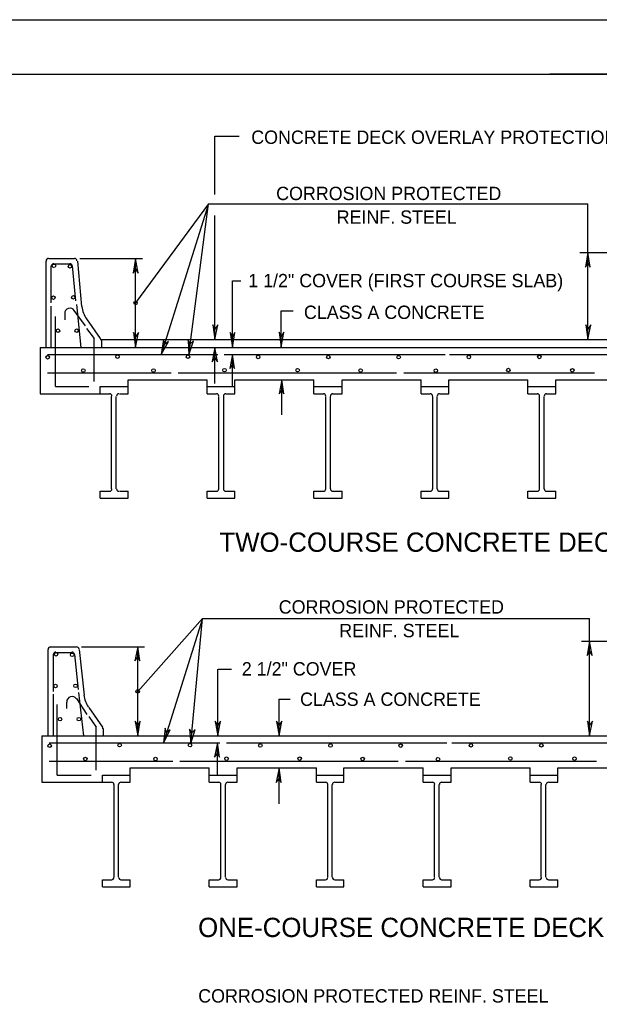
# Model space of a CAD drawing. Extents: x 528.16 to 531.12, y 154.45 to 156.28.
# Drawn here: x 530.328 to 530.771, y 155.524 to 156.28 of the extents above; entities that cross this region are included whole.
import ezdxf

# ---------------------------------------------------------------- set-up
doc = ezdxf.new("R2010")
doc.units = 0
for name, color, linetype in [('Level 1', 7, 'Continuous'), ('Level 2', 7, 'Continuous'), ('Level 3', 7, 'Continuous'), ('Level 41', 7, 'Continuous')]:
    doc.layers.add(name, color=color, linetype=linetype)

msp = doc.modelspace()

# ---------------------------------------------------------------- linework, layer by layer
at = {"layer": 'Level 1'}
for p, q in [((528.16437, 156.27986), (531.1227, 156.27986)), ((528.35105, 156.23819), (531.10105, 156.23819)), ((531.10105, 156.23819), (530.7336, 156.23819))]:
    msp.add_line(p, q, dxfattribs=at)
for points in [[(530.7628, 156.10138), (530.76083, 156.09022), (530.7628, 156.09318), (530.76444, 156.09022)], [(530.41634, 156.09678), (530.41437, 156.08563), (530.41634, 156.08858), (530.41831, 156.08563)], [(530.47703, 156.03478), (530.47933, 156.04593), (530.47703, 156.04265), (530.47539, 156.04593)], [(530.7628, 156.03478), (530.76509, 156.04593), (530.7628, 156.04265), (530.76115, 156.04593)], [(530.41634, 156.02854), (530.41864, 156.04003), (530.41634, 156.03675), (530.4147, 156.04003)], [(530.49049, 156.02854), (530.49245, 156.04003), (530.49049, 156.03675), (530.48885, 156.04003)], [(530.52789, 156.02887), (530.52986, 156.04035), (530.52789, 156.03707), (530.52625, 156.04035)], [(530.43602, 156.02329), (530.4416, 156.03314), (530.43865, 156.03117), (530.43766, 156.03478)], [(530.45702, 156.02297), (530.46063, 156.03379), (530.45801, 156.0315), (530.45669, 156.03412)], [(530.47703, 156.02854), (530.47507, 156.01772), (530.47703, 156.02067), (530.479, 156.01772)], [(530.49049, 156.02329), (530.48852, 156.01247), (530.49049, 156.01509), (530.49213, 156.01247)], [(530.52822, 156.00394), (530.52625, 155.99311), (530.52822, 155.99573), (530.52986, 155.99311)], [(530.76411, 155.80348), (530.76214, 155.79265), (530.76411, 155.7956), (530.76608, 155.79265)], [(530.41798, 155.79921), (530.41568, 155.78839), (530.41798, 155.79134), (530.41962, 155.78839)], [(530.41798, 155.73097), (530.41995, 155.74213), (530.41798, 155.73917), (530.41601, 155.74213)], [(530.43766, 155.72572), (530.44291, 155.73556), (530.43996, 155.73327), (530.43898, 155.73688)], [(530.45866, 155.72507), (530.46194, 155.73589), (530.45932, 155.73327), (530.45768, 155.73622)], [(530.47933, 155.73097), (530.4813, 155.74213), (530.47933, 155.73917), (530.47736, 155.74213)], [(530.52625, 155.73097), (530.52822, 155.74213), (530.52625, 155.73917), (530.52428, 155.74213)], [(530.76411, 155.73097), (530.7664, 155.74213), (530.76411, 155.73917), (530.76247, 155.74213)], [(530.479, 155.72572), (530.47671, 155.71457), (530.479, 155.71752), (530.48064, 155.71457)], [(530.52625, 155.70636), (530.52395, 155.69521), (530.52625, 155.69816), (530.52789, 155.69521)]]:
    msp.add_lwpolyline(points, close=True, dxfattribs=at)
at = {"layer": 'Level 2'}
for p, q in [((530.47703, 156.19062), (530.49573, 156.19062)), ((530.47703, 156.146), (530.47703, 156.19062)), ((530.47211, 156.13878), (530.7628, 156.13878)), ((530.7628, 156.10138), (530.7628, 156.13878)), ((530.47703, 156.03478), (530.47703, 156.12992)), ((530.75656, 156.10138), (530.91699, 156.10138)), ((530.7628, 156.03478), (530.7628, 156.10138)), ((530.34777, 156.02854), (530.34777, 156.09482)), ((530.34974, 156.09678), (530.36942, 156.09678)), ((530.35171, 156.06299), (530.35171, 156.09088)), ((530.35367, 156.09285), (530.36581, 156.09285)), ((530.36778, 156.09121), (530.37041, 156.0643)), ((530.37172, 156.09482), (530.375, 156.06004)), ((530.37369, 156.09678), (530.42159, 156.09678)), ((530.41634, 156.02854), (530.41634, 156.09678)), ((530.49049, 156.07972), (530.49705, 156.07972)), ((530.49049, 156.02854), (530.49049, 156.07972)), ((530.35171, 156.02854), (530.35171, 156.06037)), ((530.37106, 156.06168), (530.37434, 156.02854)), ((530.3622, 156.05479), (530.3622, 156.04987)), ((530.36909, 156.05709), (530.37762, 156.04528)), ((530.52789, 156.05676), (530.53707, 156.05676)), ((530.52789, 156.02887), (530.52789, 156.05676)), ((530.35499, 155.99869), (530.35499, 156.05249)), ((530.37861, 156.05052), (530.38911, 156.03543)), ((530.37861, 156.04331), (530.38451, 156.03543)), ((530.38451, 156.00262), (530.38451, 156.03543)), ((530.38944, 156.03478), (530.77822, 156.03478)), ((530.39009, 156.03412), (530.39009, 156.02854)), ((530.34318, 156.02854), (530.34318, 155.99311)), ((530.34318, 156.02854), (530.34941, 156.02854)), ((530.34318, 156.02854), (530.39009, 156.02854)), ((530.34875, 156.02329), (530.34875, 156.02329)), ((530.34875, 156.02329), (530.47933, 156.02329)), ((530.39009, 156.02854), (530.94619, 156.02854)), ((530.40223, 156.02329), (530.40223, 156.02329)), ((530.45636, 156.02329), (530.45636, 156.02329)), ((530.47703, 156.00098), (530.47703, 156.02854)), ((530.48425, 156.02329), (530.65354, 156.02329)), ((530.49049, 155.99902), (530.49049, 156.02329)), ((530.50984, 156.02329), (530.50984, 156.02329)), ((530.56398, 156.02329), (530.56398, 156.02329)), ((530.61745, 156.02329), (530.61745, 156.02329)), ((530.65682, 156.02329), (530.81594, 156.02329)), ((530.67159, 156.02329), (530.67159, 156.02329)), ((530.72539, 156.02329), (530.72539, 156.02329)), ((530.34875, 156.00919), (530.44357, 156.00919)), ((530.44882, 156.00919), (530.61614, 156.00919)), ((530.62172, 156.00919), (530.76772, 156.00919)), ((530.41076, 155.99311), (530.41076, 156.00394)), ((530.41076, 156.00394), (530.47113, 156.00394)), ((530.47113, 155.99311), (530.47113, 156.00394)), ((530.49245, 155.99311), (530.49245, 156.00394)), ((530.49245, 156.00394), (530.55282, 156.00394)), ((530.52822, 155.97703), (530.52822, 156.00394)), ((530.55282, 155.99311), (530.55282, 156.00394)), ((530.57448, 155.99311), (530.57448, 156.00394)), ((530.57448, 156.00394), (530.63517, 156.00394)), ((530.63517, 155.99311), (530.63517, 156.00394)), ((530.65617, 155.99311), (530.65617, 156.00394)), ((530.65617, 156.00394), (530.71686, 156.00394)), ((530.71686, 155.99311), (530.71686, 156.00394)), ((530.73819, 155.99311), (530.73819, 156.00394)), ((530.73819, 156.00394), (530.79888, 156.00394)), ((530.34318, 155.99311), (530.38911, 155.99311)), ((530.35499, 155.99869), (530.38058, 155.99869)), ((530.38911, 155.99869), (530.41076, 155.99869)), ((530.38911, 155.99311), (530.38911, 155.99869)), ((530.38911, 155.99311), (530.39633, 155.99311)), ((530.40387, 155.99311), (530.41076, 155.99311)), ((530.47113, 155.99869), (530.49245, 155.99869)), ((530.47113, 155.99311), (530.47802, 155.99311)), ((530.48556, 155.99311), (530.49245, 155.99311)), ((530.55282, 155.99869), (530.57448, 155.99869)), ((530.55282, 155.99311), (530.56037, 155.99311)), ((530.56726, 155.99311), (530.57448, 155.99311)), ((530.63517, 155.99869), (530.65617, 155.99869)), ((530.63517, 155.99311), (530.64206, 155.99311)), ((530.64928, 155.99311), (530.65617, 155.99311)), ((530.71686, 155.99869), (530.73819, 155.99869)), ((530.71686, 155.99311), (530.72408, 155.99311)), ((530.73097, 155.99311), (530.73819, 155.99311)), ((530.39797, 155.92028), (530.39797, 155.99114)), ((530.40157, 155.92028), (530.40157, 155.99114)), ((530.47999, 155.92028), (530.47999, 155.99114)), ((530.48392, 155.92028), (530.48392, 155.99114)), ((530.56201, 155.92028), (530.56201, 155.99114)), ((530.56562, 155.92028), (530.56562, 155.99114)), ((530.64403, 155.92028), (530.64403, 155.99114)), ((530.64731, 155.92028), (530.64731, 155.99114)), ((530.72572, 155.92028), (530.72572, 155.99114)), ((530.72933, 155.92028), (530.72933, 155.99114)), ((530.38911, 155.91306), (530.38911, 155.91864)), ((530.38911, 155.91864), (530.39633, 155.91864)), ((530.40387, 155.91864), (530.41076, 155.91864)), ((530.41076, 155.91306), (530.41076, 155.91864)), ((530.47113, 155.91306), (530.47113, 155.91864)), ((530.47113, 155.91864), (530.47802, 155.91864)), ((530.48556, 155.91864), (530.49245, 155.91864)), ((530.49245, 155.91306), (530.49245, 155.91864)), ((530.55282, 155.91306), (530.55282, 155.91864)), ((530.55282, 155.91864), (530.56037, 155.91864)), ((530.56726, 155.91864), (530.57448, 155.91864)), ((530.57448, 155.91306), (530.57448, 155.91864)), ((530.63517, 155.91306), (530.63517, 155.91864)), ((530.63517, 155.91864), (530.64206, 155.91864)), ((530.64928, 155.91864), (530.65617, 155.91864)), ((530.65617, 155.91306), (530.65617, 155.91864)), ((530.71686, 155.91306), (530.71686, 155.91864)), ((530.71686, 155.91864), (530.72408, 155.91864)), ((530.73097, 155.91864), (530.73819, 155.91864)), ((530.73819, 155.91306), (530.73819, 155.91864)), ((530.38911, 155.91306), (530.41076, 155.91306)), ((530.47113, 155.91306), (530.49245, 155.91306)), ((530.55282, 155.91306), (530.57448, 155.91306)), ((530.63517, 155.91306), (530.65617, 155.91306)), ((530.71686, 155.91306), (530.73819, 155.91306)), ((530.46752, 155.82087), (530.76411, 155.82087)), ((530.76411, 155.80348), (530.76411, 155.82087)), ((530.75787, 155.80348), (530.91831, 155.80348)), ((530.76411, 155.73097), (530.76411, 155.80348)), ((530.34941, 155.73097), (530.34941, 155.79724)), ((530.35105, 155.79921), (530.37106, 155.79921)), ((530.37303, 155.79724), (530.37697, 155.76214)), ((530.375, 155.79921), (530.42323, 155.79921)), ((530.41798, 155.73097), (530.41798, 155.79921)), ((530.35335, 155.76509), (530.35335, 155.79298)), ((530.35531, 155.79495), (530.36745, 155.79495)), ((530.36942, 155.79331), (530.37238, 155.7664)), ((530.47933, 155.73097), (530.47933, 155.78215)), ((530.47966, 155.78215), (530.48983, 155.78215)), ((530.35335, 155.73097), (530.35335, 155.7628)), ((530.37106, 155.75951), (530.37894, 155.74738)), ((530.3727, 155.76411), (530.37631, 155.73097)), ((530.52592, 155.75919), (530.53478, 155.75919)), ((530.52625, 155.73097), (530.52625, 155.75919)), ((530.3563, 155.70079), (530.3563, 155.75492)), ((530.36352, 155.75689), (530.36352, 155.75197)), ((530.38058, 155.75262), (530.39108, 155.73753)), ((530.38058, 155.74573), (530.38615, 155.73753)), ((530.38615, 155.70472), (530.38615, 155.73753)), ((530.3914, 155.73655), (530.3914, 155.73097)), ((530.34449, 155.73097), (530.34449, 155.69554)), ((530.34449, 155.73097), (530.35072, 155.73097)), ((530.34449, 155.73097), (530.3914, 155.73097)), ((530.3914, 155.73097), (530.94751, 155.73097)), ((530.35007, 155.72572), (530.35007, 155.72572)), ((530.35007, 155.72572), (530.48097, 155.72572)), ((530.4042, 155.72572), (530.4042, 155.72572)), ((530.45768, 155.72572), (530.45768, 155.72572)), ((530.479, 155.70112), (530.479, 155.72572)), ((530.48589, 155.72572), (530.65486, 155.72572)), ((530.51181, 155.72572), (530.51181, 155.72572)), ((530.56529, 155.72572), (530.56529, 155.72572)), ((530.61909, 155.72572), (530.61909, 155.72572)), ((530.65846, 155.72572), (530.81759, 155.72572)), ((530.6729, 155.72572), (530.6729, 155.72572)), ((530.72671, 155.72572), (530.72671, 155.72572)), ((530.35007, 155.71161), (530.44488, 155.71161)), ((530.41207, 155.69554), (530.41207, 155.70636)), ((530.41207, 155.70636), (530.47277, 155.70636)), ((530.45013, 155.71161), (530.61745, 155.71161)), ((530.47277, 155.69554), (530.47277, 155.70636)), ((530.49409, 155.69554), (530.49409, 155.70636)), ((530.49409, 155.70636), (530.55479, 155.70636)), ((530.52625, 155.67881), (530.52625, 155.70636)), ((530.55479, 155.69554), (530.55479, 155.70636)), ((530.57579, 155.69554), (530.57579, 155.70636)), ((530.57579, 155.70636), (530.63648, 155.70636)), ((530.62303, 155.71161), (530.76936, 155.71161)), ((530.63648, 155.69554), (530.63648, 155.70636)), ((530.65814, 155.69554), (530.65814, 155.70636)), ((530.65814, 155.70636), (530.7185, 155.70636)), ((530.7185, 155.69554), (530.7185, 155.70636)), ((530.73983, 155.69554), (530.73983, 155.70636)), ((530.73983, 155.70636), (530.8002, 155.70636)), ((530.3563, 155.70079), (530.38222, 155.70079)), ((530.39108, 155.70079), (530.41207, 155.70079)), ((530.39108, 155.69554), (530.39108, 155.70079)), ((530.47277, 155.70079), (530.49409, 155.70079)), ((530.55479, 155.70079), (530.57579, 155.70079)), ((530.63648, 155.70079), (530.65814, 155.70079)), ((530.7185, 155.70079), (530.73983, 155.70079)), ((530.34449, 155.69554), (530.39108, 155.69554)), ((530.39108, 155.69554), (530.39797, 155.69554)), ((530.39993, 155.6227), (530.39993, 155.69357)), ((530.40322, 155.6227), (530.40322, 155.69357)), ((530.40518, 155.69554), (530.41207, 155.69554)), ((530.47277, 155.69554), (530.47999, 155.69554)), ((530.48163, 155.6227), (530.48163, 155.69357)), ((530.48524, 155.6227), (530.48524, 155.69357)), ((530.48688, 155.69554), (530.49409, 155.69554)), ((530.55479, 155.69554), (530.56168, 155.69554)), ((530.56365, 155.6227), (530.56365, 155.69357)), ((530.56693, 155.6227), (530.56693, 155.69357)), ((530.5689, 155.69554), (530.57579, 155.69554)), ((530.63648, 155.69554), (530.6437, 155.69554)), ((530.64534, 155.6227), (530.64534, 155.69357)), ((530.64895, 155.6227), (530.64895, 155.69357)), ((530.65059, 155.69554), (530.65814, 155.69554)), ((530.7185, 155.69554), (530.72539, 155.69554)), ((530.72703, 155.6227), (530.72703, 155.69357)), ((530.73064, 155.6227), (530.73064, 155.69357)), ((530.73294, 155.69554), (530.73983, 155.69554)), ((530.39108, 155.61516), (530.39108, 155.62073)), ((530.39108, 155.62073), (530.39797, 155.62073)), ((530.39108, 155.61516), (530.41207, 155.61516)), ((530.40518, 155.62073), (530.41207, 155.62073)), ((530.41207, 155.61516), (530.41207, 155.62073)), ((530.47277, 155.61516), (530.47277, 155.62073)), ((530.47277, 155.62073), (530.47999, 155.62073)), ((530.47277, 155.61516), (530.49409, 155.61516)), ((530.48688, 155.62073), (530.49409, 155.62073)), ((530.49409, 155.61516), (530.49409, 155.62073)), ((530.55479, 155.61516), (530.55479, 155.62073)), ((530.55479, 155.62073), (530.56168, 155.62073)), ((530.55479, 155.61516), (530.57579, 155.61516)), ((530.5689, 155.62073), (530.57579, 155.62073)), ((530.57579, 155.61516), (530.57579, 155.62073)), ((530.63648, 155.61516), (530.63648, 155.62073)), ((530.63648, 155.62073), (530.6437, 155.62073)), ((530.63648, 155.61516), (530.65814, 155.61516)), ((530.65059, 155.62073), (530.65814, 155.62073)), ((530.65814, 155.61516), (530.65814, 155.62073)), ((530.7185, 155.61516), (530.7185, 155.62073)), ((530.7185, 155.62073), (530.72539, 155.62073)), ((530.7185, 155.61516), (530.73983, 155.61516)), ((530.73294, 155.62073), (530.73983, 155.62073)), ((530.73983, 155.61516), (530.73983, 155.62073))]:
    msp.add_line(p, q, dxfattribs=at)
for centre in [(530.35377, 156.09119), (530.36614, 156.0908), (530.35338, 156.06684), (530.36869, 156.06703), (530.41631, 156.0628), (530.35691, 156.04151), (530.37123, 156.04151), (530.34896, 156.02113), (530.4025, 156.02155), (530.45647, 156.02155), (530.51023, 156.02134), (530.56398, 156.02134), (530.61779, 156.0212), (530.6716, 156.02137), (530.72558, 156.02137), (530.37624, 156.01099), (530.43001, 156.01099), (530.48438, 156.01121), (530.54042, 156.01121), (530.58872, 156.011), (530.64636, 156.01085), (530.70185, 156.01135), (530.75091, 156.01115), (530.35535, 155.79347), (530.36772, 155.79309), (530.35496, 155.76913), (530.37027, 155.76932), (530.4179, 155.76509), (530.35849, 155.7438), (530.37281, 155.7438), (530.35054, 155.72342), (530.40409, 155.72384), (530.45805, 155.72384), (530.51182, 155.72363), (530.56557, 155.72363), (530.61937, 155.72349), (530.67318, 155.72366), (530.72716, 155.72366), (530.37783, 155.71328), (530.43159, 155.71328), (530.48597, 155.7135), (530.54201, 155.7135), (530.5903, 155.71329), (530.64795, 155.71313), (530.70343, 155.71363), (530.7525, 155.71344)]:
    msp.add_circle(centre, 0.00134, dxfattribs=at)
for centre, radius, start, end in [((530.34972, 156.09488), 0.002, 90, 180), ((530.35373, 156.09087), 0.002, 90, 180), ((530.36585, 156.09087), 0.002, 6.11546, 90), ((530.36945, 156.09488), 0.002, 6.1155, 90), ((530.36601, 156.05488), 0.00395, 31.91226, 183.88106), ((530.39512, 156.06208), 0.02003, 186.11559, 214.99178), ((530.38777, 156.03417), 0.002, 0, 34.99202), ((530.39642, 155.9914), 0.00178, 0, 90), ((530.40354, 155.9914), 0.00178, 90, 180), ((530.4783, 155.9914), 0.00178, 0, 90), ((530.48542, 155.9914), 0.00178, 90, 180), ((530.56019, 155.9914), 0.00178, 0, 90), ((530.56731, 155.9914), 0.00178, 90, 180), ((530.64207, 155.9914), 0.00178, 0, 90), ((530.64919, 155.9914), 0.00178, 90, 180), ((530.72396, 155.9914), 0.00178, 0, 90), ((530.73108, 155.9914), 0.00178, 90, 180), ((530.39642, 155.9202), 0.00178, 270, 0), ((530.40354, 155.9202), 0.00178, 180, 270), ((530.4783, 155.9202), 0.00178, 270, 0), ((530.48542, 155.9202), 0.00178, 180, 270), ((530.56019, 155.9202), 0.00178, 270, 0), ((530.56731, 155.9202), 0.00178, 180, 270), ((530.64207, 155.9202), 0.00178, 270, 0), ((530.64919, 155.9202), 0.00178, 180, 270), ((530.72396, 155.9202), 0.00178, 270, 0), ((530.73108, 155.9202), 0.00178, 180, 270), ((530.3513, 155.79716), 0.002, 90, 180), ((530.37103, 155.79716), 0.002, 6.1155, 90), ((530.35531, 155.79316), 0.002, 90, 180), ((530.36743, 155.79316), 0.002, 6.11546, 90), ((530.36759, 155.75717), 0.00395, 31.91226, 183.88106), ((530.3967, 155.76437), 0.02003, 186.11559, 214.99178), ((530.38935, 155.73645), 0.002, 0, 34.99202), ((530.398, 155.69368), 0.00178, 0, 90), ((530.40513, 155.69368), 0.00178, 90, 180), ((530.47988, 155.69368), 0.00178, 0, 90), ((530.48701, 155.69368), 0.00178, 90, 180), ((530.56177, 155.69368), 0.00178, 0, 90), ((530.5689, 155.69368), 0.00178, 90, 180), ((530.64365, 155.69368), 0.00178, 0, 90), ((530.65078, 155.69368), 0.00178, 90, 180), ((530.72554, 155.69368), 0.00178, 0, 90), ((530.73267, 155.69368), 0.00178, 90, 180), ((530.398, 155.62248), 0.00178, 270, 0), ((530.40513, 155.62248), 0.00178, 180, 270), ((530.47988, 155.62248), 0.00178, 270, 0), ((530.48701, 155.62248), 0.00178, 180, 270), ((530.56177, 155.62248), 0.00178, 270, 0), ((530.5689, 155.62248), 0.00178, 180, 270), ((530.64365, 155.62248), 0.00178, 270, 0), ((530.65078, 155.62248), 0.00178, 180, 270), ((530.72554, 155.62248), 0.00178, 270, 0), ((530.73267, 155.62248), 0.00178, 180, 270)]:
    msp.add_arc(centre, radius, start, end, dxfattribs=at)
at = {"layer": 'Level 3'}
for p, q in [((530.47211, 156.13878), (530.41634, 156.06299)), ((530.47211, 156.13878), (530.43602, 156.02329)), ((530.45702, 156.02297), (530.47211, 156.13878)), ((530.46752, 155.82087), (530.41798, 155.76509)), ((530.46752, 155.82087), (530.43766, 155.72572)), ((530.45866, 155.72507), (530.46752, 155.82087))]:
    msp.add_line(p, q, dxfattribs=at)
at = {"layer": 'Level 41'}
msp.add_lwpolyline([(528.16437, 156.27986), (531.1227, 156.27986), (531.1227, 154.44652), (528.16437, 154.44652)], close=True, dxfattribs=at)

# ---------------------------------------------------------------- texts
at = {"layer": 'Level 1'}
for s, p in [('CONCRETE DECK OVERLAY PROTECTION SYSTEM (1 1/4" MIN.)', (530.50492, 156.18471)), ('CORROSION PROTECTED', (530.524, 156.1416)), ('REINF. STEEL', (530.57036, 156.12349)), ('1 1/2" COVER (FIRST COURSE SLAB)', (530.50262, 156.0748)), ('CLASS A CONCRETE', (530.54528, 156.05052)), ('CORROSION PROTECTED', (530.52597, 155.82467)), ('REINF. STEEL', (530.57233, 155.80657)), ('2 1/2" COVER', (530.4977, 155.77723)), ('CLASS A CONCRETE', (530.54232, 155.75394)), ('CORROSION PROTECTED REINF. STEEL', (530.46431, 155.52657))]:
    msp.add_text(s, height=0.0102283, dxfattribs=at).set_placement(p)
at = {"layer": 'Level 2'}
for s, p in [('TWO-COURSE CONCRETE DECK SLAB', (530.48052, 155.87203)), ('ONE-COURSE CONCRETE DECK SLAB', (530.46421, 155.57676))]:
    msp.add_text(s, height=0.0147959, dxfattribs=at).set_placement(p)

doc.saveas('drawing.dxf')
